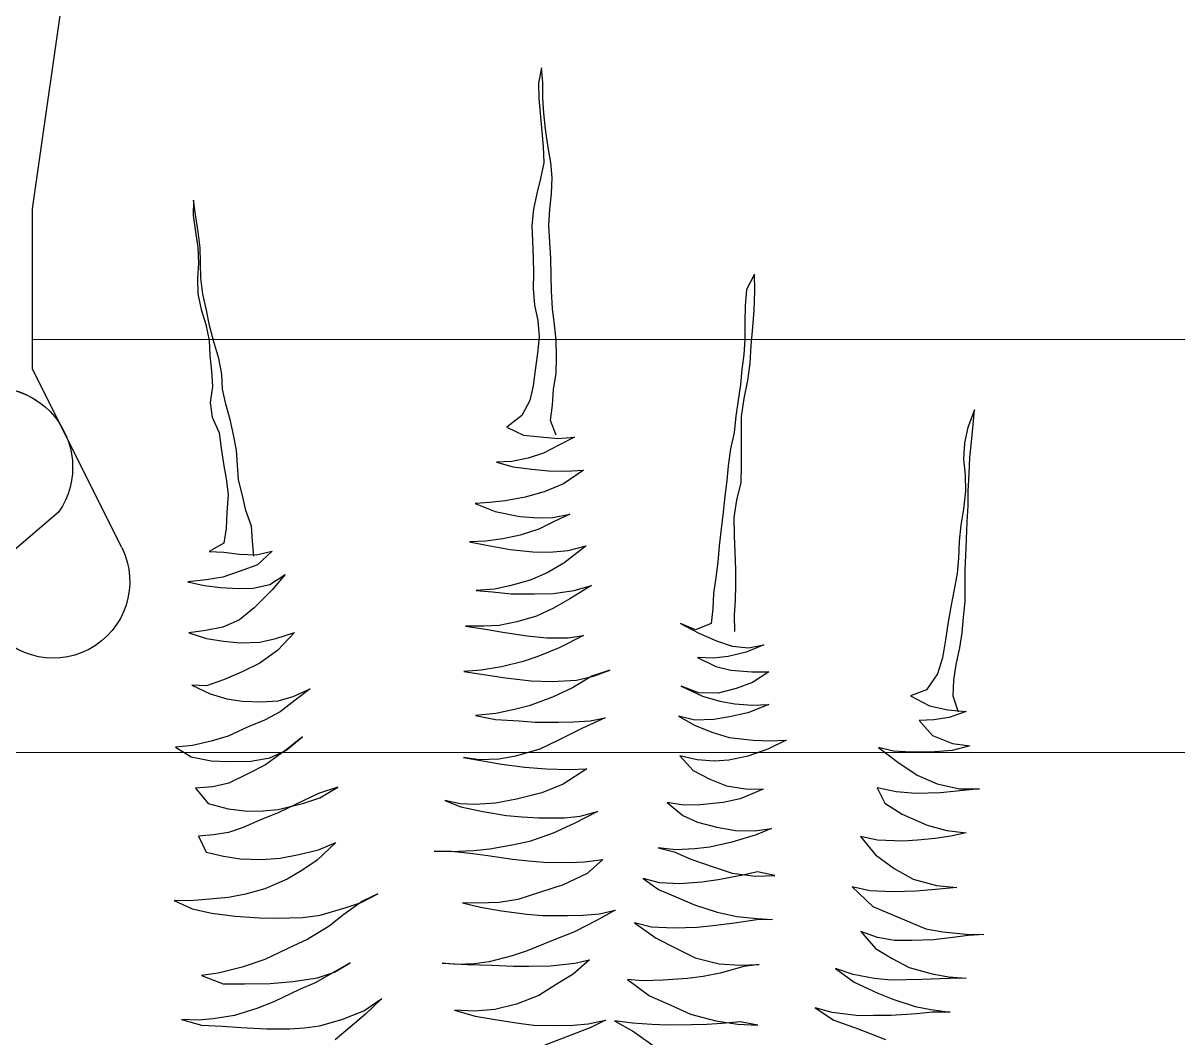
# Model space of a CAD drawing. Header units: metres. Extents: x -58 to 722, y -1100 to 345.
# Drawn here: x 34.385 to 34.888, y 104.387 to 104.829 of the extents above; entities that cross this region are included whole.
import ezdxf

# ---------------------------------------------------------------- set-up
doc = ezdxf.new("R2010")
doc.units = ezdxf.units.M
doc.header["$MEASUREMENT"] = 0
doc.layers.get('0').update_dxf_attribs({"color": 255})
for name, color, linetype in [('FSR_ARQ_005VEGETACION', 64, 'Continuous'), ('FSR_ARQ_008MOBILIARIO', 115, 'Continuous'), ('FSR_ARQ_009ESCALERA', 40, 'Continuous')]:
    doc.layers.add(name, color=color, linetype=linetype)

# ---------------------------------------------------------------- blocks, each defined once
blk = doc.blocks.new('arbustos 01')
at = {"layer": 'FSR_ARQ_005VEGETACION', "color": 103}
for p, q in [((189.0858268409909, -31.15972563652828), (189.086437184529, -31.15255270555267)), ((189.086437184529, -31.15255270555267), (189.0878735969456, -31.16009539168425)), ((189.0857247045158, -31.16724743110863), (189.0858268409909, -31.15972563652828)), ((189.0878735969456, -31.16009539168425), (189.0877737817544, -31.16744623638768)), ((189.0852829895714, -31.17459363324466), (189.0857247045158, -31.16724743110863)), ((189.0877737817544, -31.16744623638768), (189.0869692755042, -31.17632634484836)), ((189.0844947323062, -31.18227709256756), (189.0852829895714, -31.17459363324466)), ((189.0869692755042, -31.17632634484836), (189.0863589319661, -31.18349927582397)), ((189.0831773764261, -31.19115023717774), (189.0844947323062, -31.18227709256756)), ((189.0863589319661, -31.18349927582397), (189.0855776385518, -31.19066988551643)), ((189.0818809120963, -31.19848483289626), (189.0831773764261, -31.19115023717774)), ((189.0855776385518, -31.19066988551643), (189.0852999096328, -31.19853125856678)), ((189.0812705685581, -31.2056577638722), (189.0818809120963, -31.19848483289626)), ((189.0852999096328, -31.19853125856678), (189.0869049506432, -31.20624721585876)), ((189.0816766391476, -31.2135284220566), (189.0812705685581, -31.2056577638722)), ((189.0869049506432, -31.20624721585876), (189.0886879053806, -31.21345264480384)), ((189.0824292520564, -31.22106182305413), (189.0816766391476, -31.2135284220566)), ((189.0886879053806, -31.21345264480384), (189.0902952676742, -31.2209976522189)), ((189.2537024583632, -31.22475534814998), (189.2548372579486, -31.21673463164061)), ((189.2548372579486, -31.21673463164061), (189.2550793425112, -31.22409011891065)), ((189.0828353226459, -31.22893248123849), (189.0824292520564, -31.22106182305413)), ((189.0902952676742, -31.2209976522189), (189.0910432380167, -31.22887295297031)), ((189.2525792651942, -31.23192131527539), (189.2537024583632, -31.22475534814998)), ((189.2550793425112, -31.22409011891065), (189.2539468642089, -31.23193988554348)), ((189.0823843225668, -31.23696248288191), (189.0828353226459, -31.22893248123849)), ((189.0910432380167, -31.22887295297031), (189.0907701516647, -31.23639242626678)), ((189.2516177367689, -31.23977340319136), (189.2525792651942, -31.23192131527539)), ((189.2539468642089, -31.23193988554348), (189.2528167071899, -31.23961870229935)), ((189.0819356437715, -31.24482153464876), (189.0823843225668, -31.23696248288191)), ((189.0907701516647, -31.23639242626678), (189.0904877801795, -31.24459569907064)), ((189.0818219008792, -31.25319807861305), (189.0819356437715, -31.24482153464876)), ((189.0904877801795, -31.24459569907064), (189.090385643705, -31.252117493651)), ((189.2515202428616, -31.24695329801784), (189.2516177367689, -31.23977340319136)), ((189.2528167071899, -31.23961870229935), (189.2525436208386, -31.24713817559582)), ((189.2514181063865, -31.25447509259822), (189.2515202428616, -31.24695329801784)), ((189.2525436208386, -31.24713817559582), (189.2529566552783, -31.25449598414978)), ((188.9832363863725, -31.26057946302664), (188.9833454866969, -31.25254481881623)), ((188.9833454866969, -31.25254481881623), (188.987177518673, -31.25994905303997)), ((189.081548814528, -31.26071755190952), (189.0818219008792, -31.25319807861305)), ((189.090385643705, -31.252117493651), (189.0904567783908, -31.25947065963756)), ((189.2504588992444, -31.2621562306372), (189.2514181063865, -31.25447509259822)), ((189.2529566552783, -31.25449598414978), (189.2528545188031, -31.26201777872976)), ((188.9834506155322, -31.26998634881883), (188.9832363863725, -31.26057946302664)), ((188.987177518673, -31.25994905303997), (188.9879254890156, -31.26782435379135)), ((189.0810931718819, -31.26908945330679), (189.081548814528, -31.26071755190952)), ((189.0904567783908, -31.25947065963756), (189.0898348284348, -31.26749833999781)), ((189.2486449427176, -31.26982576225907), (189.2504588992444, -31.2621562306372)), ((189.2528545188031, -31.26201777872976), (189.251213833437, -31.26951868175818)), ((188.9841939433071, -31.27820354932372), (188.9834506155322, -31.26998634881883)), ((188.9879254890156, -31.26782435379135), (188.9879919811343, -31.2755194195318)), ((189.0801316434566, -31.27694154122276), (189.0810931718819, -31.26908945330679)), ((189.0898348284348, -31.26749833999781), (189.0881964643526, -31.27482829314931)), ((189.2471752072284, -31.27732898657099), (189.2486449427176, -31.26982576225907)), ((189.251213833437, -31.26951868175818), (189.2488916698472, -31.27683934977563)), ((188.9849303072332, -31.28693359945908), (188.9841939433071, -31.27820354932372)), ((188.9879919811343, -31.2755194195318), (188.9880468668351, -31.28406923465652)), ((189.0793480287577, -31.28428310079215), (189.0801316434566, -31.27694154122276)), ((189.0881964643526, -31.27482829314931), (189.0875745143966, -31.28285597350919)), ((189.2450170296653, -31.28516482550276), (189.2471752072284, -31.27732898657099)), ((189.2488916698472, -31.27683934977563), (189.247248663198, -31.28451120268097)), ((189.0875745143966, -31.28285597350919), (189.0883224847391, -31.29073127426061)), ((188.9854980425641, -31.29549037843434), (188.9849303072332, -31.28693359945908)), ((188.9880468668351, -31.28406923465652), (188.9884599012748, -31.29142704321048)), ((189.0792342858654, -31.29265964475607), (189.0793480287577, -31.28428310079215)), ((189.2426832596575, -31.29334024290453), (189.2450170296653, -31.28516482550276)), ((189.247248663198, -31.28451120268097), (189.2469778981299, -31.2918597261009)), ((188.9884599012748, -31.29142704321048), (188.9893881066275, -31.29862086573802)), ((189.079298456701, -31.30052566037345), (189.0792342858654, -31.29265964475607)), ((189.0883224847391, -31.29073127426061), (189.0895786621456, -31.2989554386164)), ((189.2412135241684, -31.30084346721642), (189.2426832596575, -31.29334024290453)), ((189.2469778981299, -31.2918597261009), (189.2461919621486, -31.29937223554683)), ((188.9865809488096, -31.30388317138317), (188.9854980425641, -31.29549037843434)), ((188.9893881066275, -31.29862086573802), (188.9901453621041, -31.30581236698201)), ((189.0805639192413, -31.30806602522185), (189.079298456701, -31.30052566037345)), ((189.0895786621456, -31.2989554386164), (189.0905022249313, -31.30649116089744)), ((189.2461919621486, -31.29937223554683), (189.2457479259196, -31.30688938755982)), ((188.9883430119952, -31.31262714921956), (188.9865809488096, -31.30388317138317)), ((188.9901453621041, -31.30581236698201), (188.9912375534837, -31.31352136042312)), ((189.240942759101, -31.30819199063597), (189.2412135241684, -31.30084346721642)), ((189.0811409397063, -31.31593900468938), (189.0805639192413, -31.30806602522185)), ((189.0905022249313, -31.30649116089744), (189.0921142297918, -31.31369426855899)), ((189.239306716302, -31.31535099391091), (189.240942759101, -31.30819199063597)), ((189.2457479259196, -31.30688938755982), (189.2468401173, -31.31459838100167)), ((188.9895922255506, -31.32136416320542), (188.9883430119952, -31.31262714921956)), ((188.9912375534837, -31.31352136042312), (188.9923297448634, -31.32123035386497)), ((189.0820668237759, -31.32330377709384), (189.0811409397063, -31.31593900468938)), ((189.0921142297918, -31.31369426855899), (189.0959485830511, -31.32092755290617)), ((189.2371531813052, -31.3228449330888), (189.239306716302, -31.31535099391091)), ((189.2468401173, -31.31459838100167), (189.2458878740079, -31.32176666941025)), ((188.8775457751611, -31.32531411856198), (188.8767885196837, -31.31812261731795)), ((188.8767885196837, -31.31812261731795), (188.8800914530455, -31.32671653682898)), ((188.9896471112523, -31.32991397833018), (188.9895922255506, -31.32136416320542)), ((188.9923297448634, -31.32123035386497), (188.9932486650828, -31.32910797589953)), ((189.0959485830511, -31.32092755290617), (189.1032251466819, -31.32649776415562)), ((189.235514817223, -31.33017488624063), (189.2371531813052, -31.3228449330888)), ((189.2458878740079, -31.32176666941025), (189.242537689874, -31.3292443596036)), ((188.8782867816527, -31.33370226894345), (188.8775457751611, -31.32531411856198)), ((188.8800914530455, -31.32671653682898), (188.8817011366222, -31.33409059436785)), ((189.079384874625, -31.33042655138048), (189.0820668237759, -31.32330377709384)), ((189.1032251466819, -31.32649776415562), (189.0951371129508, -31.33032051099729)), ((188.8790393945623, -31.34123566994136), (188.8782867816527, -31.33370226894345)), ((188.8817011366222, -31.33409059436785), (188.882107207211, -31.34196125255184)), ((188.9895449747779, -31.33743577291016), (188.9896471112523, -31.32991397833018)), ((188.9932486650828, -31.32910797589953), (188.9950223346856, -31.33699720435197)), ((189.0785294407802, -31.33197579514113), (189.0705017604203, -31.33135384518583)), ((189.0705017604203, -31.33135384518583), (189.0779724867631, -31.33521687895053)), ((189.0869175911619, -31.33123478864945), (189.0785294407802, -31.33197579514113)), ((189.0951371129508, -31.33032051099729), (189.0869175911619, -31.33123478864945)), ((189.2340450817332, -31.33767811055256), (189.235514817223, -31.33017488624063)), ((189.242537689874, -31.3292443596036), (189.241580804015, -31.33675454776603)), ((188.9896091456127, -31.34530178852753), (188.9895449747779, -31.33743577291016)), ((188.9950223346856, -31.33699720435197), (188.996107562215, -31.34521904742388)), ((189.0779724867631, -31.33521687895053), (189.0854432131066, -31.33907991271522)), ((189.0854432131066, -31.33907991271522), (189.0929325097175, -31.3415753474652)), ((189.233605688072, -31.34485336281204), (189.2340450817332, -31.33767811055256)), ((189.241580804015, -31.33675454776603), (189.2404529682791, -31.34426241464498)), ((188.8794454651511, -31.34910632812571), (188.8790393945623, -31.34123566994136)), ((188.882107207211, -31.34196125255184), (188.8813166286619, -31.34981566175132)), ((188.9898419450414, -31.35334107530497), (188.9896091456127, -31.34530178852753)), ((188.996107562215, -31.34521904742388), (188.9966938678147, -31.35240822738476)), ((189.0929325097175, -31.3415753474652), (189.1007753124995, -31.34322067539823)), ((189.1082947857956, -31.34349376174985), (189.1002276436157, -31.3457779596999)), ((189.1007753124995, -31.34322067539823), (189.1082947857956, -31.34349376174985)), ((189.2331662944108, -31.35202861507153), (189.233605688072, -31.34485336281204)), ((189.2404529682791, -31.34426241464498), (189.23915650395, -31.35159701036386)), ((188.8798445718897, -31.35748983594017), (188.8794454651511, -31.34910632812571)), ((188.8813166286619, -31.34981566175132), (188.8812121709036, -31.35750840620826)), ((189.0747236140002, -31.34782538673175), (189.0661807627262, -31.34736742280246)), ((189.0661807627262, -31.34736742280246), (189.0758366969317, -31.35399583128193)), ((189.0831048005319, -31.34759722987049), (189.0747236140002, -31.34782538673175)), ((189.0911510511598, -31.34685158081142), (189.0831048005319, -31.34759722987049)), ((189.1002276436157, -31.3457779596999), (189.0911510511598, -31.34685158081142)), ((188.991948229264, -31.36191874583142), (188.9898419450414, -31.35334107530497)), ((188.9966938678147, -31.35240822738476), (188.9976174306013, -31.35994394966581)), ((189.0758366969317, -31.35399583128193), (189.0851878719193, -31.35788439916521)), ((189.2311837092917, -31.35952487553292), (189.2331662944108, -31.35202861507153)), ((189.23915650395, -31.35159701036386), (189.238199618091, -31.35910719852629)), ((188.8799180278585, -31.36467205205019), (188.8798445718897, -31.35748983594017)), ((188.8812121709036, -31.35750840620826), (188.882119484706, -31.36624077762747)), ((188.9932020853865, -31.37031386006377), (188.991948229264, -31.36191874583142)), ((188.9976174306013, -31.35994394966581), (188.9985386721038, -31.36765062182378)), ((189.0851878719193, -31.35788439916521), (189.094386667298, -31.3604030467506)), ((189.094386667298, -31.3604030467506), (189.1041075974424, -31.36224485867917)), ((189.2295453452088, -31.36685482868438), (189.2311837092917, -31.35952487553292)), ((189.238199618091, -31.35910719852629), (189.2387650321402, -31.36783492737847)), ((188.8803264197311, -31.37237176035762), (188.8799180278585, -31.36467205205019)), ((188.882119484706, -31.36624077762747), (188.8833826259617, -31.37395209235242)), ((188.9985386721038, -31.36765062182378), (188.9994552710395, -31.37569919373522)), ((189.1088268767715, -31.36726740104518), (189.0969941947343, -31.36984243051189)), ((189.1041075974424, -31.36224485867917), (189.1114491570121, -31.36302847337738)), ((189.1186244092712, -31.36346786703895), (189.1088268767715, -31.36726740104518)), ((189.1114491570121, -31.36302847337738), (189.1186244092712, -31.36346786703895)), ((189.2268766392988, -31.37451275388869), (189.2295453452088, -31.36685482868438)), ((188.8807255264689, -31.38075526817282), (188.8803264197311, -31.37237176035762)), ((188.9930813786432, -31.37920325365853), (188.9932020853865, -31.37031386006377)), ((189.0809156211794, -31.37030802936918), (189.0727309186435, -31.36865805886913)), ((189.0727309186435, -31.36865805886913), (189.0803772374304, -31.37218151416346)), ((189.0803772374304, -31.37218151416346), (189.0876793351793, -31.37587127676773)), ((189.0880955160055, -31.3704055232765), (189.0809156211794, -31.37030802936918)), ((189.0969941947343, -31.36984243051189), (189.0880955160055, -31.3704055232765)), ((189.2387650321402, -31.36783492737847), (189.2391734240121, -31.37553463568594)), ((188.8833826259617, -31.37395209235242), (188.8843038674651, -31.38165876451039)), ((188.9994552710395, -31.37569919373522), (189.000369548692, -31.38391871552366)), ((189.0876793351793, -31.37587127676773), (189.096702538115, -31.37872950282315)), ((189.096702538115, -31.37872950282315), (189.1052268191208, -31.38055506576714)), ((189.2262662957607, -31.38168568486466), (189.2268766392988, -31.37451275388869)), ((189.2391734240121, -31.37553463568594), (189.2402725792418, -31.38273077949695)), ((188.8809629684646, -31.38845265519637), (188.8807255264689, -31.38075526817282)), ((188.8843038674651, -31.38165876451039), (188.8845343456092, -31.38986900116478)), ((188.9926303785641, -31.38723325530192), (188.9930813786432, -31.37920325365853)), ((189.000369548692, -31.38391871552366), (189.0011175190345, -31.3917940162754)), ((189.0735175257028, -31.38627982388233), (189.0648292586702, -31.38393909002439)), ((189.0648292586702, -31.38393909002439), (189.0756586291783, -31.39229324625698)), ((189.1121939809675, -31.38372733617395), (189.1015649119189, -31.38580576499477)), ((189.1052268191208, -31.38055506576714), (189.1134184855074, -31.38169218663676)), ((189.1212798585574, -31.38196991555504), (189.1121939809675, -31.38372733617395)), ((189.1134184855074, -31.38169218663676), (189.1212798585574, -31.38196991555504)), ((189.2256536309394, -31.38902956571719), (189.2262662957607, -31.38168568486466)), ((189.2402725792418, -31.38273077949695), (189.2473990845477, -31.38676012057162)), ((188.8813736816203, -31.39598141362689), (188.8809629684646, -31.38845265519637)), ((188.8845343456092, -31.38986900116478), (188.8852869585195, -31.39740240216231)), ((188.9923480070796, -31.39543652810578), (188.9926303785641, -31.38723325530192)), ((189.0825685840397, -31.38708665141598), (189.0735175257028, -31.38627982388233)), ((189.0906078708175, -31.38685385198771), (189.0825685840397, -31.38708665141598)), ((189.1015649119189, -31.38580576499477), (189.0906078708175, -31.38685385198771)), ((189.2246372168118, -31.38833183850877), (189.2167967353137, -31.38651556069915)), ((189.2167967353137, -31.38651556069915), (189.2238884213665, -31.39310914992599)), ((189.2326788248734, -31.38792808920395), (189.2246372168118, -31.38833183850877)), ((189.2402145471545, -31.38700452641741), (189.2326788248734, -31.38792808920395)), ((189.2473990845477, -31.38676012057162), (189.2402145471545, -31.38700452641741)), ((188.9924168204815, -31.40296064396964), (188.9923480070796, -31.39543652810578)), ((189.0011175190345, -31.3917940162754), (189.0020410818204, -31.39932973855645)), ((189.0756586291783, -31.39229324625698), (189.0836305987341, -31.39701799325616)), ((189.2238884213665, -31.39310914992599), (189.2318836037574, -31.3961243981569)), ((188.8812692238621, -31.4036741580842), (188.8813736816203, -31.39598141362689)), ((188.8852869585195, -31.39740240216231), (188.8867210496522, -31.40511603817119)), ((189.0020410818204, -31.39932973855645), (189.0031332732007, -31.40703873199793)), ((189.0836305987341, -31.39701799325616), (189.0919607170278, -31.4005507336849)), ((189.0919607170278, -31.4005507336849), (189.1018409906304, -31.40324961628088)), ((189.217946133678, -31.40260341938844), (189.2104870137523, -31.39788563623943)), ((189.2104870137523, -31.39788563623943), (189.2168832938803, -31.4053246897165)), ((189.2318836037574, -31.3961243981569), (189.2407335355321, -31.39915125280574)), ((189.2407335355321, -31.39915125280574), (189.2487519307579, -31.4004570022684)), ((189.2487519307579, -31.4004570022684), (189.2576297179355, -31.40143245839547)), ((188.8813403585478, -31.41102732407073), (188.8812692238621, -31.4036741580842)), ((188.8867210496522, -31.40511603817119), (188.8883168055285, -31.41351579497018)), ((188.9924879551671, -31.41031380995618), (188.9924168204815, -31.40296064396964)), ((189.0706909725135, -31.40556234071049), (189.0621736553578, -31.40322392813603)), ((189.0621736553578, -31.40322392813603), (189.0726866602303, -31.40969299315605)), ((189.0807584449772, -31.4070668954522), (189.0706909725135, -31.40556234071049)), ((189.1101780727751, -31.40626950707882), (189.1011038016024, -31.40717217831379)), ((189.1018409906304, -31.40324961628088), (189.1091709437823, -31.40488798036341)), ((189.1091709437823, -31.40488798036341), (189.1180533735269, -31.4055215367366)), ((189.1180533735269, -31.4055215367366), (189.1101780727751, -31.40626950707882)), ((189.2168832938803, -31.4053246897165), (189.2254856734226, -31.41399056901663)), ((189.2259575650529, -31.40442201848194), (189.217946133678, -31.40260341938844)), ((189.2331351385959, -31.40469046226617), (189.2259575650529, -31.40442201848194)), ((189.2418628674477, -31.4041250482181), (189.2331351385959, -31.40469046226617)), ((189.2497404894835, -31.40320612799892), (189.2418628674477, -31.4041250482181)), ((189.2576297179355, -31.40143245839547), (189.2497404894835, -31.40320612799892)), ((188.8820929714574, -31.41856072506864), (188.8813403585478, -31.41102732407073)), ((188.9930742607669, -31.41750298991673), (188.9924879551671, -31.41031380995618)), ((189.0031332732007, -31.40703873199793), (189.0035486289234, -31.41422559067493)), ((189.0726866602303, -31.40969299315605), (189.0806632723531, -31.41407584040174)), ((189.0899897383258, -31.40719224476198), (189.0807584449772, -31.4070668954522)), ((189.1011038016024, -31.40717217831379), (189.0899897383258, -31.40719224476198)), ((188.8883168055285, -31.41351579497018), (188.889586910636, -31.42071426006474)), ((188.9927965318486, -31.42536436296707), (188.9930742607669, -31.41750298991673)), ((189.0035486289234, -31.41422559067493), (189.0043035631162, -31.42158804179554)), ((189.0806632723531, -31.41407584040174), (189.0888177982036, -31.41794815930049)), ((189.0888177982036, -31.41794815930049), (189.0983538507692, -31.42081334920678)), ((189.2254856734226, -31.41399056901663), (189.2325889658926, -31.41972940885915)), ((188.882845584367, -31.42609412606618), (188.8820929714574, -31.41856072506864)), ((188.889586910636, -31.42071426006474), (188.8908361241907, -31.42945127405097)), ((189.0043035631162, -31.42158804179554), (189.0119568457531, -31.42459864745981)), ((189.0191785236838, -31.42161904358453), (189.0102241341501, -31.42628493339262)), ((189.0119568457531, -31.42459864745981), (189.0191785236838, -31.42161904358453)), ((189.0983538507692, -31.42081334920678), (189.1068804530588, -31.42246796227385)), ((189.1068804530588, -31.42246796227385), (189.1143976050718, -31.42291199850207)), ((189.1232893199497, -31.4228617553679), (189.1135242854191, -31.42426799109889)), ((189.1143976050718, -31.42291199850207), (189.1232893199497, -31.4228617553679)), ((189.2325889658926, -31.41972940885915), (189.2407481343102, -31.42325982800438)), ((189.2407481343102, -31.42325982800438), (189.248932836846, -31.42490979850442)), ((188.8839447395975, -31.43329026987722), (188.882845584367, -31.42609412606618)), ((189.0102241341501, -31.42628493339262), (189.0017965219483, -31.42993208779072)), ((189.0734570183053, -31.42851140730744), (189.0661201013026, -31.42738589285538)), ((189.0661201013026, -31.42738589285538), (189.0778367191637, -31.43335835722991)), ((189.0838872820749, -31.42848205572524), (189.0734570183053, -31.42851140730744)), ((189.0933034530007, -31.42758402705729), (189.0838872820749, -31.42848205572524)), ((189.1051268499039, -31.42569279709834), (189.0933034530007, -31.42758402705729)), ((189.1135242854191, -31.42426799109889), (189.1051268499039, -31.42569279709834)), ((189.2150244078645, -31.42889488116578), (189.2060035262121, -31.42586570523383)), ((189.2060035262121, -31.42586570523383), (189.2140930561244, -31.43452462068343)), ((189.2228672106464, -31.43054020909881), (189.2150244078645, -31.42889488116578)), ((189.2485375475718, -31.42883700310435), (189.240313383216, -31.43009318050998)), ((189.2571245032319, -31.42604691937407), (189.2485375475718, -31.42883700310435)), ((189.248932836846, -31.42490979850442), (189.2571245032319, -31.42604691937407)), ((188.885716087917, -31.44135044820658), (188.8839447395975, -31.43329026987722)), ((188.8908361241907, -31.42945127405097), (188.8922562876232, -31.43819060932034)), ((188.9861913362041, -31.43331079840419), (188.9788590617692, -31.43184338419825)), ((188.9788590617692, -31.43184338419825), (188.9873601299399, -31.43537844591049)), ((188.9940666369552, -31.4325628280616), (188.9861913362041, -31.43331079840419)), ((189.0017965219483, -31.42993208779072), (188.9940666369552, -31.4325628280616)), ((189.0778367191637, -31.43335835722991), (189.0882089508459, -31.4376027525681)), ((189.2140930561244, -31.43452462068343), (189.2227279336352, -31.44079720170828)), ((189.2322671325881, -31.43083882956905), (189.2228672106464, -31.43054020909881)), ((189.240313383216, -31.43009318050998), (189.2322671325881, -31.43083882956905)), ((188.8922562876232, -31.43819060932034), (188.8947160780175, -31.44591817303024)), ((188.9873601299399, -31.43537844591049), (188.9960507182556, -31.4375482298915)), ((188.9960507182556, -31.4375482298915), (189.0032213279477, -31.43832952330658)), ((189.0109187149717, -31.43809208131092), (189.0019689680057, -31.44241607136554)), ((189.0032213279477, -31.43832952330658), (189.0109187149717, -31.43809208131092)), ((189.0882089508459, -31.4376027525681), (189.0953586689861, -31.4399225948741)), ((189.0953586689861, -31.4399225948741), (189.1057541135034, -31.44245749144407)), ((188.8868082792966, -31.44905944164806), (188.885716087917, -31.44135044820658)), ((188.8947160780175, -31.44591817303024), (188.9000820163176, -31.45368519855941)), ((188.9846658899102, -31.44491681975961), (188.9764579745393, -31.44497634802782)), ((188.9764579745393, -31.44497634802782), (188.9842543516511, -31.45004067349733)), ((188.9947635390606, -31.44419902610301), (188.9846658899102, -31.44491681975961)), ((189.0019689680057, -31.44241607136554), (188.9947635390606, -31.44419902610301)), ((189.0612375070245, -31.44698245403495), (189.0534109532275, -31.4441404769641)), ((189.0534109532275, -31.4441404769641), (189.0620922564085, -31.44699406045284)), ((189.1057541135034, -31.44245749144407), (189.115648314807, -31.44413067477923)), ((189.1240178949215, -31.44475726730189), (189.1133957897232, -31.44632284649231)), ((189.115648314807, -31.44413067477923), (189.1240178949215, -31.44475726730189)), ((189.2227279336352, -31.44079720170828), (189.2313906665488, -31.44501838421107)), ((189.2313906665488, -31.44501838421107), (189.2403999417834, -31.44890230952736)), ((188.8872166711692, -31.4567591499555), (188.8868082792966, -31.44905944164806)), ((188.9842543516511, -31.45004067349733), (188.9922495340427, -31.45305592172824)), ((189.0694175669933, -31.44897432428888), (189.0612375070245, -31.44698245403495)), ((189.0620922564085, -31.44699406045284), (189.0714178972778, -31.45276307698096)), ((189.0812061446436, -31.44964734248172), (189.0694175669933, -31.44897432428888)), ((189.0914701011032, -31.44927376986213), (189.0812061446436, -31.44964734248172)), ((189.1037993837864, -31.44790235338373), (189.0914701011032, -31.44927376986213)), ((189.1133957897232, -31.44632284649231), (189.1037993837864, -31.44790235338373)), ((189.2403999417834, -31.44890230952736), (189.2485683953349, -31.45174892916519)), ((189.2557552540112, -31.45133357344211), (189.2468055070453, -31.45565756349707)), ((189.2485683953349, -31.45174892916519), (189.2557552540112, -31.45133357344211)), ((188.884617854985, -31.46454283571902), (188.8872166711692, -31.4567591499555)), ((188.9077376202383, -31.45652485434675), (188.8986099595445, -31.46135937274826)), ((188.9000820163176, -31.45368519855941), (188.9077376202383, -31.45652485434675)), ((188.9922495340427, -31.45305592172824), (189.0009401223575, -31.45522570570967)), ((189.0084433466695, -31.45669544119875), (189.0000319834533, -31.45914594645902)), ((189.0009401223575, -31.45522570570967), (189.0103446868662, -31.45518242642599)), ((189.0187676565011, -31.45187717178177), (189.0084433466695, -31.45669544119875)), ((189.0103446868662, -31.45518242642599), (189.0187676565011, -31.45187717178177)), ((189.0714178972778, -31.45276307698096), (189.0811040081685, -31.4571691370617)), ((189.0811040081685, -31.4571691370617), (189.0923309892346, -31.46142513881745)), ((189.206609073157, -31.4568215606395), (189.1984522260239, -31.45312019161732)), ((189.1984522260239, -31.45312019161732), (189.2057287896548, -31.45869040286676)), ((189.2139320624587, -31.45897277435243), (189.206609073157, -31.4568215606395)), ((189.2468055070453, -31.45565756349707), (189.2387383648653, -31.45794176144744)), ((188.8986099595445, -31.46135937274826), (188.8896927105477, -31.46329006452724)), ((188.9844453679766, -31.46115705805777), (188.9764153663328, -31.46070605797902)), ((188.9764153663328, -31.46070605797902), (188.9866189694212, -31.46477718215641)), ((188.9928335183584, -31.46041605156572), (188.9844453679766, -31.46115705805777)), ((189.0000319834533, -31.45914594645902), (188.9928335183584, -31.46041605156572)), ((189.0923309892346, -31.46142513881745), (189.0994876712257, -31.46323213149302)), ((189.2057287896548, -31.45869040286676), (189.2130053532848, -31.46426061411621)), ((189.2221330139786, -31.45942609571432), (189.2139320624587, -31.45897277435243)), ((189.2313689498943, -31.4592095452706), (189.2221330139786, -31.45942609571432)), ((189.2387383648653, -31.45794176144744), (189.2313689498943, -31.4592095452706)), ((188.8896927105477, -31.46329006452724), (188.880789389252, -31.46419505704572)), ((188.880789389252, -31.46419505704572), (188.8891287926798, -31.4670439979667)), ((188.8891287926798, -31.4670439979667), (188.8964657096825, -31.4681695124188)), ((188.8964657096825, -31.4681695124188), (188.9036432832254, -31.46843795620303)), ((188.9036432832254, -31.46843795620303), (188.8972183225914, -31.4757029134163)), ((188.9866189694212, -31.46477718215641), (188.9954828288977, -31.46677833754438)), ((188.9954828288977, -31.46677833754438), (189.0029883744928, -31.46807712315654)), ((189.0029883744928, -31.46807712315654), (189.0122173465575, -31.46837342234328)), ((189.0122173465575, -31.46837342234328), (189.0201088962935, -31.46642880286323)), ((189.0201088962935, -31.46642880286323), (189.0123557984654, -31.4707690419024)), ((189.0628231526634, -31.46871862250994), (189.0556618281047, -31.46725352958784)), ((189.0556618281047, -31.46725352958784), (189.0665376242829, -31.47218868828359)), ((189.1086562899192, -31.4679731274771), (189.0971910417547, -31.46867235086603)), ((189.0994876712257, -31.46323213149302), (189.1085248018622, -31.46506465828791)), ((189.1085248018622, -31.46506465828791), (189.1184282883, -31.46605404211568)), ((189.1184282883, -31.46605404211568), (189.1086562899192, -31.4679731274771)), ((189.2130053532848, -31.46426061411621), (189.2204737583446, -31.46829459775786)), ((189.2204737583446, -31.46829459775786), (189.2284642981683, -31.47165174574229)), ((189.0123557984654, -31.4707690419024), (189.0039328288306, -31.47407429654662)), ((189.0710241041834, -31.46917194387216), (189.0628231526634, -31.46871862250994)), ((189.0665376242829, -31.47218868828359), (189.078596141898, -31.47816579522515)), ((189.0782039990103, -31.46926943777989), (189.0710241041834, -31.46917194387216)), ((189.0894890121638, -31.4692516926148), (189.0782039990103, -31.46926943777989)), ((189.0971910417547, -31.46867235086603), (189.0894890121638, -31.4692516926148)), ((189.2284642981683, -31.47165174574229), (189.2381504090596, -31.47605780582302)), ((188.8972183225914, -31.4757029134163), (188.8874184688085, -31.47967339729986)), ((188.9758343743772, -31.47830925272417), (188.9679730013273, -31.47803152380588)), ((188.9679730013273, -31.47803152380588), (188.976804362834, -31.4824259774691)), ((188.984044611032, -31.4780787745794), (188.9758343743772, -31.47830925272417)), ((188.9955191443312, -31.47669575168349), (188.984044611032, -31.4780787745794)), ((189.0039328288306, -31.47407429654662), (188.9955191443312, -31.47669575168349)), ((189.078596141898, -31.47816579522515), (189.0872588748116, -31.48238697772789)), ((189.2101857639464, -31.48303028131357), (189.2020683786328, -31.4764227643857)), ((189.2020683786328, -31.4764227643857), (189.2093426209796, -31.48216392551207)), ((189.2381504090596, -31.47605780582302), (189.2463235051776, -31.47856252570738)), ((189.2463235051776, -31.47856252570738), (189.255358314531, -31.4805660023785)), ((188.8874184688085, -31.47967339729986), (188.8790256758596, -31.48075630354542)), ((188.8790256758596, -31.48075630354542), (188.8877139428922, -31.48309703740335)), ((188.8877139428922, -31.48309703740335), (188.8960835230053, -31.48372362992605)), ((188.8960835230053, -31.48372362992605), (188.9077081146295, -31.48388147720498)), ((188.9077081146295, -31.48388147720498), (188.9160939437274, -31.48331142058985)), ((188.9232993726725, -31.48152846585235), (188.9139682641334, -31.488753961246)), ((188.9160939437274, -31.48331142058985), (188.9232993726725, -31.48152846585235)), ((188.976804362834, -31.4824259774691), (188.9865044014263, -31.48580633828897)), ((189.0872588748116, -31.48238697772789), (189.099010311925, -31.48579519394985)), ((189.2093426209796, -31.48216392551207), (189.2200080054618, -31.49000291083038)), ((189.2180030326101, -31.48655605789178), (189.2101857639464, -31.48303028131357)), ((189.255358314531, -31.4805660023785), (189.2635546234832, -31.4813612234946)), ((189.2635546234832, -31.4813612234946), (189.255967832965, -31.48604568357075)), ((188.9139682641334, -31.488753961246), (188.9046510832954, -31.49495375737875)), ((188.9865044014263, -31.48580633828897), (188.9957124819391, -31.487641186367)), ((188.9957124819391, -31.487641186367), (189.002885412915, -31.48825152990512)), ((189.002885412915, -31.48825152990512), (189.0111026134207, -31.48750820212955)), ((189.0111026134207, -31.48750820212955), (189.0195070127867, -31.48557054650008)), ((189.0195070127867, -31.48557054650008), (189.0130843734365, -31.49266455383638)), ((189.1057972387608, -31.48964894258054), (189.0944936553392, -31.49103428675993)), ((189.099010311925, -31.48579519394985), (189.1070263858677, -31.48727189328984)), ((189.1140237243997, -31.48822181529795), (189.1057972387608, -31.48964894258054)), ((189.1070263858677, -31.48727189328984), (189.1164263078086, -31.48757051375968)), ((189.1241353012504, -31.48647832238011), (189.1140237243997, -31.48822181529795)), ((189.1164263078086, -31.48757051375968), (189.1241353012504, -31.48647832238011)), ((189.2272134344068, -31.48821995609288), (189.2180030326101, -31.48655605789178)), ((189.2200080054618, -31.49000291083038), (189.2283288386207, -31.49421945076611)), ((189.2381542265233, -31.48836851823777), (189.2272134344068, -31.48821995609288)), ((189.2463667844612, -31.48796709021605), (189.2381542265233, -31.48836851823777)), ((189.255967832965, -31.48604568357075), (189.2463667844612, -31.48796709021605)), ((188.9046510832954, -31.49495375737875), (188.8948489082286, -31.49909519113849)), ((189.0130843734365, -31.49266455383638), (189.0049916971384, -31.49682920043194)), ((189.0731040291844, -31.49228267521206), (189.0645611779105, -31.49182471128278)), ((189.0645611779105, -31.49182471128278), (189.0759150044666, -31.49933108198159)), ((189.0842227350286, -31.49192070901036), (189.0731040291844, -31.49228267521206)), ((189.0944936553392, -31.49103428675993), (189.0842227350286, -31.49192070901036)), ((189.2283288386207, -31.49421945076611), (189.237841678352, -31.49879413944029)), ((188.8840442467361, -31.50151319842968), (188.8744687323506, -31.50155415642944)), ((188.8744687323506, -31.50155415642944), (188.8838593691582, -31.50253657640705)), ((188.8948489082286, -31.49909519113849), (188.8840442467361, -31.50151319842968)), ((188.9148012968627, -31.50295672872308), (188.9238894957366, -31.50102835822761)), ((188.9238894957366, -31.50102835822761), (188.9201974118488, -31.50850140585357)), ((188.9876584423577, -31.50155229722474), (188.979106305949, -31.50177813280248)), ((188.979106305949, -31.50177813280248), (188.9903286444481, -31.5063760343121)), ((188.9969106272574, -31.50013909764322), (188.9876584423577, -31.50155229722474)), ((189.0049916971384, -31.49682920043194), (188.9969106272574, -31.50013909764322)), ((189.0759150044666, -31.49933108198159), (189.0862872361481, -31.50357547731944)), ((189.1938031022509, -31.50589031403387), (189.1849810258783, -31.50081206086367)), ((189.1849810258783, -31.50081206086367), (189.1943438072838, -31.50384587936301)), ((189.237841678352, -31.49879413944029), (189.2455112099738, -31.50060809596676)), ((189.2455112099738, -31.50060809596676), (189.2538807900876, -31.50123468848908)), ((189.2538807900876, -31.50123468848908), (189.2477954079242, -31.5086752381463)), ((188.8838593691582, -31.50253657640705), (188.8932500059657, -31.50351899638428)), ((188.8932500059657, -31.50351899638428), (188.9052141760593, -31.50385243610715)), ((188.9052141760593, -31.50385243610715), (188.9148012968627, -31.50295672872308)), ((188.9903286444481, -31.5063760343121), (188.9985110257001, -31.50819695468874)), ((189.0862872361481, -31.50357547731944), (189.0985561654594, -31.5066487576388)), ((189.0985561654594, -31.5066487576388), (189.1087899452337, -31.50849753341753)), ((189.1332566691712, -31.50729092806856), (189.1255221416104, -31.51026356809331)), ((189.1258826116324, -31.50890061164559), (189.1332566691712, -31.50729092806856)), ((189.2014610274549, -31.50855901994462), (189.1938031022509, -31.50589031403387)), ((189.1943438072838, -31.50384587936301), (189.2052172821782, -31.5089519879353)), ((188.9201974118488, -31.50850140585357), (188.9119175366888, -31.51386038030344)), ((188.9985110257001, -31.50819695468874), (189.0096088399924, -31.50937353737797)), ((189.0096088399924, -31.50937353737797), (189.0176434842025, -31.50948263770321)), ((189.0176434842025, -31.50948263770321), (189.0255257488052, -31.50822181773056)), ((189.0255257488052, -31.50822181773056), (189.018089016612, -31.51444714798152)), ((189.0676691234563, -31.51477842044715), (189.0593204348937, -31.51261327903279)), ((189.0593204348937, -31.51261327903279), (189.0706974742849, -31.51841015096335)), ((189.1148907512787, -31.5125129467911), (189.1034092541293, -31.51440881931745)), ((189.1087899452337, -31.50849753341753), (189.1186980742384, -31.50914501749212)), ((189.1255221416104, -31.51026356809331), (189.1148907512787, -31.5125129467911)), ((189.1186980742384, -31.50914501749212), (189.1258826116324, -31.50890061164559)), ((189.213900906643, -31.51163462154712), (189.2014610274549, -31.50855901994462)), ((189.2052172821782, -31.5089519879353), (189.2135404366219, -31.51299757799451)), ((189.2135404366219, -31.51299757799451), (189.2227229830164, -31.51671287471732)), ((189.2212447874959, -31.51224728636841), (189.213900906643, -31.51163462154712)), ((189.2287665820766, -31.51234942284349), (189.2212447874959, -31.51224728636841)), ((189.2381850742857, -31.51128044429898), (189.2287665820766, -31.51234942284349)), ((189.2477954079242, -31.5086752381463), (189.2381850742857, -31.51128044429898)), ((188.9119175366888, -31.51386038030344), (188.8997058143615, -31.51916596523223)), ((189.0108626961157, -31.51776865161032), (189.001596583514, -31.5202075504527)), ((189.018089016612, -31.51444714798152), (189.0108626961157, -31.51776865161032)), ((189.0753525827791, -31.51556667771236), (189.0676691234563, -31.51477842044715)), ((189.0706974742849, -31.51841015096335), (189.0807231636462, -31.52299180348803)), ((189.0878342450705, -31.51556518153225), (189.0753525827791, -31.51556667771236)), ((189.0958758531321, -31.51516143222669), (189.0878342450705, -31.51556518153225)), ((189.1034092541293, -31.51440881931745), (189.0958758531321, -31.51516143222669)), ((189.2227229830164, -31.51671287471732), (189.2308821514333, -31.52024329386258)), ((188.8902664305998, -31.52177349266806), (188.8808479383908, -31.5228424712126)), ((188.8808479383908, -31.5228424712126), (188.8883488414189, -31.52448315657823)), ((188.8997058143615, -31.51916596523223), (188.8902664305998, -31.52177349266806)), ((188.9832794125756, -31.52183962176183), (188.9750877461889, -31.52070250089222)), ((188.9750877461889, -31.52070250089222), (188.9825677576657, -31.52388173514953)), ((188.9825677576657, -31.52388173514953), (188.994316873496, -31.52746090124845)), ((188.9925130272073, -31.52179402119469), (188.9832794125756, -31.52183962176183)), ((189.001596583514, -31.5202075504527), (188.9925130272073, -31.52179402119469)), ((189.0807231636462, -31.52299180348803), (189.0922943657493, -31.52708149793387)), ((189.2308821514333, -31.52024329386258), (189.2380295482903, -31.52273408604551)), ((189.2380295482903, -31.52273408604551), (189.245195515416, -31.5238572792141)), ((189.245195515416, -31.5238572792141), (189.2525393962682, -31.52446994403572)), ((188.8883488414189, -31.52448315657823), (188.8958567082986, -31.52561099231417)), ((188.8958567082986, -31.52561099231417), (188.9043949170054, -31.52641085599693)), ((188.9043949170054, -31.52641085599693), (188.9115701692645, -31.52685024965816)), ((188.9115701692645, -31.52685024965816), (188.9237145743697, -31.52650221115715)), ((188.9237145743697, -31.52650221115715), (188.931945702575, -31.52473318412069)), ((188.931945702575, -31.52473318412069), (188.9248160508833, -31.53352740509124)), ((188.994316873496, -31.52746090124845), (189.0048855891742, -31.52982716922497)), ((189.0048855891742, -31.52982716922497), (189.0122271487432, -31.53061078392356)), ((189.0922943657493, -31.52708149793387), (189.0997952687774, -31.52872218329991)), ((189.0997952687774, -31.52872218329991), (189.1113943262827, -31.53076047922399)), ((189.1943166229581, -31.53103155234427), (189.1859865046643, -31.52749881191554)), ((189.1859865046643, -31.52749881191554), (189.1951017338368, -31.53617165506656)), ((189.2525393962682, -31.52446994403572), (189.2488426698135, -31.53228489141593)), ((188.9248160508833, -31.53352740509124), (188.9156651773545, -31.54007142226101)), ((189.0122271487432, -31.53061078392356), (189.021453799524, -31.53107803298684)), ((189.0222946212076, -31.53211533866526), (189.0142112300428, -31.53559618575346)), ((189.021453799524, -31.53107803298684), (189.030015221066, -31.53016839790175)), ((189.030015221066, -31.53016839790175), (189.0222946212076, -31.53211533866526)), ((189.1123782424404, -31.53385150470802), (189.1005571668211, -31.53557178479042)), ((189.1113943262827, -31.53076047922399), (189.1194196853594, -31.53155337905658)), ((189.1197430148445, -31.53292562063798), (189.1123782424404, -31.53385150470802)), ((189.1194196853594, -31.53155337905658), (189.1303558349089, -31.53204384095494)), ((189.130018577722, -31.53169729863444), (189.1197430148445, -31.53292562063798)), ((189.1383951216859, -31.53181104152633), (189.130018577722, -31.53169729863444)), ((189.1303558349089, -31.53204384095494), (189.1383951216859, -31.53181104152633)), ((189.2038596393746, -31.53338389261976), (189.1943166229581, -31.53103155234427)), ((189.2128967700112, -31.53521641941433), (189.2038596393746, -31.53338389261976)), ((189.221950149632, -31.53585229707102), (189.2128967700112, -31.53521641941433)), ((189.2323850559685, -31.53548104573495), (189.221950149632, -31.53585229707102)), ((189.2404382704474, -31.53422254704544), (189.2323850559685, -31.53548104573495)), ((189.2488426698135, -31.53228489141593), (189.2404382704474, -31.53422254704544)), ((188.9156651773545, -31.54007142226101), (188.9065328740944, -31.5452478404164)), ((189.0033879982822, -31.53938179205903), (188.9941149218312, -31.54233354053223)), ((189.0142112300428, -31.53559618575346), (189.0033879982822, -31.53938179205903)), ((189.0656578578309, -31.53697869159851), (189.0567823919379, -31.53583228559489)), ((189.0567823919379, -31.53583228559489), (189.0643846063377, -31.54260378854877)), ((189.0730063812507, -31.5372494566663), (189.0656578578309, -31.53697869159851)), ((189.0853194149491, -31.53707468932572), (189.0730063812507, -31.5372494566663)), ((189.0926795447861, -31.53649070500956), (189.0853194149491, -31.53707468932572)), ((189.1005571668211, -31.53557178479042), (189.0926795447861, -31.53649070500956)), ((189.1951017338368, -31.53617165506656), (189.2023875826016, -31.54105806680828)), ((189.2023875826016, -31.54105806680828), (189.2095117666243, -31.54525835775983)), ((188.9065328740944, -31.5452478404164), (188.8952060778371, -31.54834268336408)), ((188.9734090951834, -31.543591214118), (188.981811173267, -31.54182450836507)), ((188.982809017125, -31.54388983458821), (188.9734090951834, -31.543591214118)), ((188.981811173267, -31.54182450836507), (188.9889724978251, -31.5432896012875)), ((188.9941149218312, -31.54233354053223), (188.982809017125, -31.54388983458821)), ((188.9889724978251, -31.5432896012875), (189.0009088125164, -31.54567443953211)), ((189.0009088125164, -31.54567443953211), (189.0087585791493, -31.5468069178347)), ((189.0292725643682, -31.54708547185636), (189.0371664353873, -31.54496990249942)), ((189.0371664353873, -31.54496990249942), (189.0297413096112, -31.55034048336645)), ((189.0643846063377, -31.54260378854877), (189.0759372381721, -31.54806108200936)), ((189.2095117666243, -31.54525835775983), (189.2203898840857, -31.55002256657862)), ((188.8952060778371, -31.54834268336408), (188.8854456858742, -31.54940701934157)), ((188.8854456858742, -31.54940701934157), (188.8974005708337, -31.55042425857179)), ((188.8974005708337, -31.55042425857179), (188.9050863514404, -31.55104156596008)), ((188.9050863514404, -31.55104156596008), (188.9163667220269, -31.55136572054891)), ((188.9163667220269, -31.55136572054891), (188.9274854278705, -31.55100375434684)), ((188.9360607771142, -31.54906842000084), (188.9260156923814, -31.55850697865913)), ((188.9274854278705, -31.55100375434684), (188.9360607771142, -31.54906842000084)), ((189.0087585791493, -31.5468069178347), (189.0195191362548, -31.54763695820343)), ((189.0195191362548, -31.54763695820343), (189.0292725643682, -31.54708547185636)), ((189.0297413096112, -31.55034048336645), (189.0214869685703, -31.55381900917114)), ((189.0759372381721, -31.54806108200936), (189.0978969209416, -31.5551985226556)), ((189.2203898840857, -31.55002256657862), (189.2297596293414, -31.55254353544755)), ((189.0123709142944, -31.55779877818873), (189.0013813752246, -31.56124016345692)), ((189.0214869685703, -31.55381900917114), (189.0123709142944, -31.55779877818873)), ((189.0978969209416, -31.5551985226556), (189.1069410154284, -31.5565181998197)), ((189.1069410154284, -31.5565181998197), (189.1171933654709, -31.55699937658402)), ((189.1247198026178, -31.55675961330488), (189.1159711822141, -31.55886357624428)), ((189.1171933654709, -31.55699937658402), (189.1247198026178, -31.55675961330488)), ((189.173794023683, -31.55657107228951), (189.1656441404002, -31.55235685363689)), ((189.1656441404002, -31.55235685363689), (189.17311950931, -31.55587798764811)), ((189.17311950931, -31.55587798764811), (189.1820939652915, -31.56232616111694)), ((189.18094142054, -31.55906186447244), (189.173794023683, -31.55657107228951)), ((189.2297596293414, -31.55254353544755), (189.2379443318772, -31.55419350594761)), ((189.2379443318772, -31.55419350594761), (189.2469953902148, -31.55500033348127)), ((189.2469953902148, -31.55500033348127), (189.2567302480595, -31.55581644614893)), ((189.2642566852065, -31.55557668286979), (189.2554802094013, -31.55973204433134)), ((189.2567302480595, -31.55581644614893), (189.2642566852065, -31.55557668286979)), ((188.9260156923814, -31.55850697865913), (188.9003932773066, -31.56927284940842)), ((188.9919489553131, -31.56333484126191), (188.9821885633502, -31.56439917723943)), ((189.0013813752246, -31.56124016345692), (188.9919489553131, -31.56333484126191)), ((189.0583076842049, -31.56201315086685), (189.0508067811762, -31.56037246550081)), ((189.0508067811762, -31.56037246550081), (189.0598021287096, -31.56528209007834)), ((189.0665039931579, -31.56280837198299), (189.0583076842049, -31.56201315086685)), ((189.0738548378617, -31.56290818717419), (189.0665039931579, -31.56280837198299)), ((189.0859946003991, -31.56290204842666), (189.0738548378617, -31.56290818717419)), ((189.0935256801131, -31.562320385394), (189.0859946003991, -31.56290204842666)), ((189.1058596053633, -31.56060706916213), (189.0935256801131, -31.562320385394)), ((189.1159711822141, -31.55886357624428), (189.1058596053633, -31.56060706916213)), ((189.1935452857549, -31.56265263698888), (189.18094142054, -31.55906186447244)), ((189.1820939652915, -31.56232616111694), (189.1891972577615, -31.56806500095946)), ((189.2019079020178, -31.563792079142), (189.1935452857549, -31.56265263698888)), ((189.2347442060683, -31.56321206631576), (189.2229347368661, -31.5640775970146)), ((189.2460477894906, -31.56182672213671), (189.2347442060683, -31.56321206631576)), ((189.2554802094013, -31.55973204433134), (189.2460477894906, -31.56182672213671)), ((188.9821885633502, -31.56439917723943), (188.9746598049194, -31.56480989039549)), ((188.9746598049194, -31.56480989039549), (188.9821815994993, -31.56491202687023)), ((188.9821815994993, -31.56491202687023), (188.9929305501877, -31.5665968166229)), ((188.9929305501877, -31.5665968166229), (189.0035131935661, -31.56793738533856)), ((189.0035131935661, -31.56793738533856), (189.0110257030121, -31.56872332132028)), ((189.0110257030121, -31.56872332132028), (189.0223060735985, -31.56904747590912)), ((189.0223060735985, -31.56904747590912), (189.033256150849, -31.56851223854698)), ((189.0414919216213, -31.56640131175664), (189.0309618426612, -31.57378150804267)), ((189.033256150849, -31.56851223854698), (189.0414919216213, -31.56640131175664)), ((189.0598021287096, -31.56528209007834), (189.0705000111608, -31.57072777712101)), ((189.1891972577615, -31.56806500095946), (189.1995416340409, -31.57436079481938)), ((189.2148977713729, -31.56413944656595), (189.2019079020178, -31.563792079142)), ((189.2229347368661, -31.5640775970146), (189.2148977713729, -31.56413944656595)), ((188.8806945796523, -31.57191204971033), (188.8723133931213, -31.57214020657195)), ((188.8723133931213, -31.57214020657195), (188.8798305451351, -31.57258424280017)), ((188.8798305451351, -31.57258424280017), (188.8873407332972, -31.57354112865882)), ((188.8921644703845, -31.57087092656826), (188.8806945796523, -31.57191204971033)), ((188.8873407332972, -31.57354112865882), (188.8967290488209, -31.57469449851298)), ((188.9003932773066, -31.56927284940842), (188.8921644703845, -31.57087092656826)), ((188.9155335352712, -31.57494983969958), (188.9237600209102, -31.57352271241703)), ((188.9237600209102, -31.57352271241703), (188.9318364482242, -31.57055471495927)), ((188.9318364482242, -31.57055471495927), (188.9247137603827, -31.57883608629935)), ((189.0309618426612, -31.57378150804267), (189.0216632320914, -31.57861370516067)), ((189.0705000111608, -31.57072777712101), (189.0810431927185, -31.57497449374274)), ((189.1995416340409, -31.57436079481938), (189.2092254236491, -31.57893780477708)), ((188.8967290488209, -31.57469449851298), (188.9071546700235, -31.57500704668428)), ((188.9071546700235, -31.57500704668428), (188.9155335352712, -31.57494983969958)), ((188.9247137603827, -31.57883608629935), (188.9166117989498, -31.58368453240193)), ((189.0216632320914, -31.57861370516067), (189.0120227217675, -31.58344125971168)), ((189.0810431927185, -31.57497449374274), (189.0934575377884, -31.57993054399005)), ((189.0934575377884, -31.57993054399005), (189.1006049346462, -31.58242133617298)), ((189.2092254236491, -31.57893780477708), (189.2204384770127, -31.58421950579335)), ((188.9166117989498, -31.58368453240193), (188.9085168013679, -31.58802012887408)), ((189.0120227217675, -31.58344125971168), (189.0003563470401, -31.58636051021539)), ((189.0702934169275, -31.58594231615793), (189.0631344136525, -31.58430627335927)), ((189.0631344136525, -31.58430627335927), (189.0710762065223, -31.59125336875714)), ((189.1006049346462, -31.58242133617298), (189.1118504859797, -31.58530973891438)), ((189.1118504859797, -31.58530973891438), (189.1190187743886, -31.586261982206)), ((189.2204384770127, -31.58421950579335), (189.231330522176, -31.58795801535164)), ((188.8973609549881, -31.5911172931056), (188.8894763691031, -31.59254906295518)), ((188.9085168013679, -31.58802012887408), (188.8973609549881, -31.5911172931056)), ((188.9440743757468, -31.58850295584517), (188.9350921308117, -31.59522024417501)), ((188.935485098802, -31.59146398945204), (188.9440743757468, -31.58850295584517)), ((188.9902610191743, -31.58690735399507), (188.9810320471088, -31.58661105480871)), ((188.9810320471088, -31.58661105480871), (188.9885422352716, -31.58756794066736)), ((188.9885422352716, -31.58756794066736), (188.999954093915, -31.59080056444575)), ((189.0003563470401, -31.58636051021539), (188.9902610191743, -31.58690735399507)), ((188.999954093915, -31.59080056444575), (189.0081387964508, -31.5924505349458)), ((189.0820727094437, -31.58729913385816), (189.0702934169275, -31.58594231615793)), ((189.0710762065223, -31.59125336875714), (189.0793854332656, -31.59632465807722)), ((189.0925006519301, -31.58744073215248), (189.0820727094437, -31.58729913385816)), ((189.0998538179163, -31.58736959746675), (189.0925006519301, -31.58744073215248)), ((189.1104596741298, -31.58700066741418), (189.0998538179163, -31.58736959746675)), ((189.1222621794804, -31.58664798634652), (189.1104596741298, -31.58700066741418)), ((189.1190187743886, -31.586261982206), (189.1272220471925, -31.58654435369168)), ((189.1345821770295, -31.58596036937514), (189.1222621794804, -31.58664798634652)), ((189.1272220471925, -31.58654435369168), (189.1345821770295, -31.58596036937514)), ((189.186673142506, -31.59025830826029), (189.1790384301372, -31.58588010358164)), ((189.1790384301372, -31.58588010358164), (189.1888792419205, -31.59148513408372)), ((189.1948415960577, -31.59310492789816), (189.186673142506, -31.59025830826029)), ((189.231330522176, -31.58795801535164), (189.242917973264, -31.59085106065966)), ((189.242917973264, -31.59085106065966), (189.25110963965, -31.59198818152927)), ((188.8894763691031, -31.59254906295518), (188.8809172688435, -31.59328774816338)), ((188.8809172688435, -31.59328774816338), (188.8889519130543, -31.59339684848862)), ((188.8889519130543, -31.59339684848862), (188.9022813608794, -31.59391980835644)), ((188.9022813608794, -31.59391980835644), (188.9099741053363, -31.59402426611469)), ((188.9099741053363, -31.59402426611469), (188.9171540001625, -31.59412176002201)), ((188.9171540001625, -31.59412176002201), (188.9253712006681, -31.59337843224681)), ((188.9350921308117, -31.59522024417501), (188.9235642079922, -31.60053511423824)), ((188.9253712006681, -31.59337843224681), (188.935485098802, -31.59146398945204)), ((189.0081387964508, -31.5924505349458), (189.0158199344906, -31.59340974208796)), ((189.0158199344906, -31.59340974208796), (189.027606190857, -31.59425371015775)), ((189.027606190857, -31.59425371015775), (189.0375189624287, -31.5945592944785)), ((189.0448814135496, -31.59380436028538), (189.034173420861, -31.60169508491796)), ((189.0375189624287, -31.5945592944785), (189.0448814135496, -31.59380436028538)), ((189.0793854332656, -31.59632465807722), (189.0876923387243, -31.60156689727381)), ((189.1888792419205, -31.59148513408372), (189.1960057472264, -31.59551447515835)), ((189.2067871958831, -31.59480596663541), (189.1948415960577, -31.59310492789816)), ((189.1960057472264, -31.59551447515835), (189.2036567085794, -31.59869603069917)), ((189.2177163815824, -31.59580927816457), (189.2067871958831, -31.59480596663541)), ((189.2301957225899, -31.59597873186102), (189.2177163815824, -31.59580927816457)), ((189.2406259863594, -31.59594938027842), (189.2301957225899, -31.59597873186102)), ((189.25110963965, -31.59198818152927), (189.2406259863594, -31.59594938027842)), ((188.9235642079922, -31.60053511423824), (188.9163448513461, -31.6033437682362)), ((189.034173420861, -31.60169508491796), (189.0238514323134, -31.60634240445838)), ((189.0876923387243, -31.60156689727381), (189.0985774200359, -31.60581825646256)), ((189.2036567085794, -31.59869603069917), (189.2160571259483, -31.60467778020774)), ((188.9055239408686, -31.60695842466485), (188.8979812547367, -31.60839483708181)), ((188.9163448513461, -31.6033437682362), (188.9055239408686, -31.60695842466485)), ((188.9539027560088, -31.60761534789938), (188.9449321174909, -31.61347788684567)), ((188.945664663952, -31.60989722456628), (188.9539027560088, -31.60761534789938)), ((189.0238514323134, -31.60634240445838), (189.0143888357174, -31.61065943066244)), ((189.0985774200359, -31.60581825646256), (189.1089728645532, -31.60835315303216)), ((189.1723975901365, -31.60904339933919), (189.163758070058, -31.60311271806818)), ((189.163758070058, -31.60311271806818), (189.1716928990776, -31.61057266309648)), ((189.2160571259483, -31.60467778020774), (189.2242209369322, -31.60786629959909)), ((189.2242209369322, -31.60786629959909), (189.2351176246624, -31.61126290940354)), ((188.8979812547367, -31.60839483708181), (188.8885604412438, -31.6096347655029)), ((188.8885604412438, -31.6096347655029), (188.8971079350847, -31.60975082967863)), ((188.8971079350847, -31.60975082967863), (188.9049623442844, -31.61054140822738)), ((188.9049623442844, -31.61054140822738), (188.9170928216879, -31.61121906898762)), ((188.9170928216879, -31.61121906898762), (188.9256403155295, -31.61133513316335)), ((188.9256403155295, -31.61133513316335), (188.9328202103556, -31.6114326270707)), ((188.9328202103556, -31.6114326270707), (188.945664663952, -31.60989722456628)), ((188.9449321174909, -31.61347788684567), (188.9330762226193, -31.61776241508028)), ((189.0143888357174, -31.61065943066244), (189.0020340189168, -31.61391129578564)), ((189.0639109104744, -31.61526445004809), (189.0553843081847, -31.61360983698106)), ((189.0553843081847, -31.61360983698106), (189.0625177773414, -31.61712632842485)), ((189.1078775267863, -31.61346772163584), (189.0975973213418, -31.61503794339325)), ((189.1185042745517, -31.61156024269193), (189.1078775267863, -31.61346772163584)), ((189.1089728645532, -31.60835315303216), (189.1188786722747, -31.60917158698334)), ((189.1286297791035, -31.60879105051322), (189.1185042745517, -31.61156024269193)), ((189.1188786722747, -31.60917158698334), (189.1286297791035, -31.60879105051322)), ((189.1716928990776, -31.61057266309648), (189.1791288061681, -31.61699994501375)), ((189.1831117215719, -31.61329243724443), (189.1723975901365, -31.60904339933919)), ((189.1938421019921, -31.61634482601185), (189.1831117215719, -31.61329243724443)), ((189.2351176246624, -31.61126290940354), (189.2453537257192, -31.61294073530568)), ((189.2453537257192, -31.61294073530568), (189.2525266566958, -31.61355107884379)), ((189.260739214633, -31.61314965082211), (189.2509556098343, -31.61592348556748)), ((189.2525266566958, -31.61355107884379), (189.260739214633, -31.61314965082211)), ((188.9330762226193, -31.61776241508028), (188.9198411223158, -31.62288312243145)), ((188.9816584856055, -31.61602836132308), (188.9902291922823, -31.6144349267306)), ((188.9914119137182, -31.615476874976), (188.9816584856055, -31.61602836132308)), ((188.9902291922823, -31.6144349267306), (188.9991093007422, -31.61523943298037)), ((189.0020340189168, -31.61391129578564), (188.9914119137182, -31.615476874976)), ((188.9991093007422, -31.61523943298037), (189.006455502879, -31.61568114792508)), ((189.006455502879, -31.61568114792508), (189.0138063475821, -31.61578096311627)), ((189.0138063475821, -31.61578096311627), (189.0252599893286, -31.61593648911166)), ((189.0252599893286, -31.61593648911166), (189.0329573763526, -31.61569904711602)), ((189.0419736154372, -31.61907012280185), (189.0300620097615, -31.6274574480807)), ((189.0329573763526, -31.61569904711602), (189.0423712259953, -31.61497196832538)), ((189.0511059186973, -31.61389370464683), (189.0419736154372, -31.61907012280185)), ((189.0423712259953, -31.61497196832538), (189.0511059186973, -31.61389370464683)), ((189.0625177773414, -31.61712632842485), (189.0739157082837, -31.6213846514641)), ((189.0710815201664, -31.61604574346317), (189.0639109104744, -31.61526445004809)), ((189.0786033147471, -31.6161478799375), (189.0710815201664, -31.61604574346317)), ((189.0902325489377, -31.61596382746292), (189.0786033147471, -31.6161478799375)), ((189.0975973213418, -31.61503794339325), (189.0902325489377, -31.61596382746292)), ((189.1791288061681, -31.61699994501375), (189.1863984059488, -31.62308300589362)), ((189.201181340278, -31.61729939058699), (189.1938421019921, -31.61634482601185)), ((189.2083565925371, -31.61773878424819), (189.201181340278, -31.61729939058699)), ((189.2196416056914, -31.61772103908314), (189.2083565925371, -31.61773878424819)), ((189.2317906533628, -31.61703110082862), (189.2196416056914, -31.61772103908314)), ((189.2410312318454, -31.61647265063105), (189.2317906533628, -31.61703110082862)), ((189.2509556098343, -31.61592348556748), (189.2410312318454, -31.61647265063105)), ((189.0739157082837, -31.6213846514641), (189.084800789596, -31.62563601065283))]:
    blk.add_line(p, q, dxfattribs=at)
blk = doc.blocks.new('P2')
blk.add_line((-0.1084982354263673, 0.04539620306485403), (-0.08271127928713895, 0.02346819982727055))
blk.add_lwpolyline([(-0.1359669369818093, 0.03004212295508069), (-0.0971459158164123, 0.1077212407957049), (-0.0971459158164123, 0.1776324468522574), (-0.1126743242825725, 0.2863832118291469), (-0.1204385285156491, 0.364062329669764), (-0.0971459158164123, 0.4339735357263379)])
for centre, radius, start, end in [((-0.07988743619184646, 0.06506293601395186), 0.03471826922139851, 57.23107628780346, 214.5041827643726), ((-0.07988743619184646, 0.06506293601395186), 0.03471826922139851, 32.35950247229651, 122.7689237121965), ((-0.106160040549419, 0.01514783116449791), 0.03332102943899162, 153.4490311747896, 331.0311972625817)]:
    blk.add_arc(centre, radius, start, end)
blk = doc.blocks.new('82342510')
at = {"xscale": 10, "zscale": 10}
blk.add_blockref('P2', (0.5628228828587902, -0.04189796099530696), dxfattribs=at)

msp = doc.modelspace()

# ---------------------------------------------------------------- linework, layer by layer
at = {"layer": 'FSR_ARQ_009ESCALERA', "lineweight": 0}
for p, q in [((35.36135245701664, 104.6914859736417), (34.38899449934738, 104.6914859736417)), ((35.36135245701664, 104.5114859736417), (33.2613524570165, 104.5114859736417))]:
    msp.add_line(p, q, dxfattribs=at)

# ---------------------------------------------------------------- block references
at = {"layer": 'FSR_ARQ_005VEGETACION', "xscale": -0.9, "yscale": 0.9, "zscale": 0.9}
msp.add_blockref('arbustos 01', (204.788520045675, 132.8471110189098), dxfattribs=at)
at = {"layer": 'FSR_ARQ_008MOBILIARIO', "transparency": 33554687, "xscale": -0.1000000000000227, "zscale": 0.1000000000000227}
msp.add_blockref('82342510', (34.34813087181682, 104.6126727971987), dxfattribs=at)

doc.saveas('drawing.dxf')
